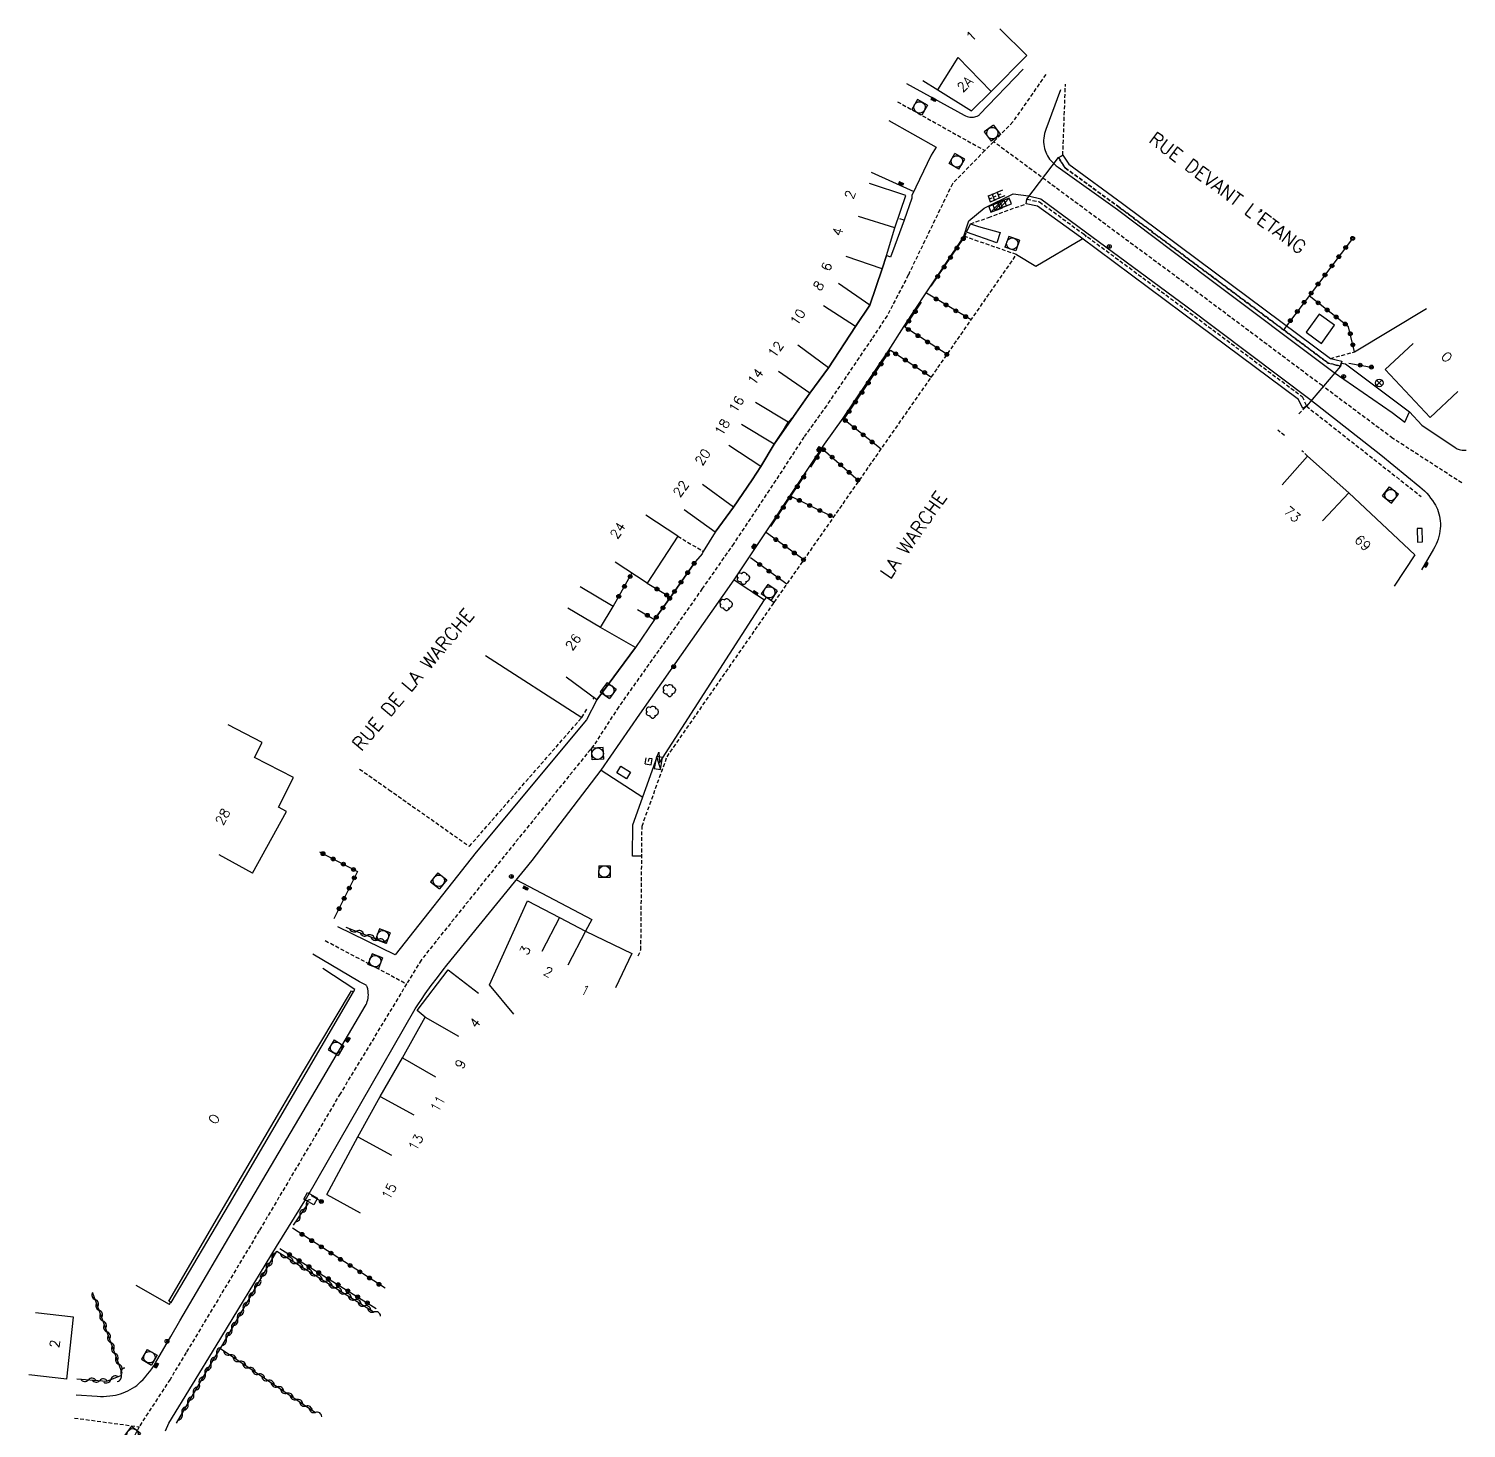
# Model space of a CAD drawing. Header units: millimetres. Extents: x 267012 to 268000, y 125000 to 125988.
# Drawn here: x 267511.7 to 267699.9, y 125324.3 to 125507.5 of the extents above; entities that cross this region are included whole.
import ezdxf
from ezdxf.enums import TextEntityAlignment as Align

# ---------------------------------------------------------------- set-up
doc = ezdxf.new("R2010")
doc.units = ezdxf.units.MM
doc.linetypes.add('DASHED', pattern=[0.75, 0.5, -0.25])
doc.layers.get('0').update_dxf_attribs({"linetype": 'CONTINUOUS'})
for name, color, linetype in [('W0001', 6, 'DASHED'), ('W0006', 2, 'CONTINUOUS'), ('W0008', 7, 'CONTINUOUS'), ('W0014', 7, 'CONTINUOUS'), ('W0100', 7, 'CONTINUOUS'), ('W0101', 7, 'CONTINUOUS'), ('w0103', 1, 'CONTINUOUS'), ('W0105', 7, 'CONTINUOUS'), ('W0112', 1, 'DASHED'), ('W0120', 7, 'CONTINUOUS'), ('W0211', 2, 'CONTINUOUS'), ('W0300', 7, 'CONTINUOUS'), ('W0310', 3, 'CONTINUOUS'), ('W0322', 7, 'CONTINUOUS'), ('W0323', 7, 'CONTINUOUS'), ('W0400', 7, 'CONTINUOUS'), ('W0420', 7, 'CONTINUOUS'), ('W0421', 7, 'CONTINUOUS'), ('W0430', 7, 'CONTINUOUS'), ('W0431', 7, 'CONTINUOUS'), ('W0432', 7, 'CONTINUOUS'), ('W0469', 7, 'CONTINUOUS'), ('W0510', 5, 'CONTINUOUS'), ('w0856', 7, 'CONTINUOUS'), ('W0986', 4, 'CONTINUOUS'), ('W0989', 7, 'CONTINUOUS'), ('W0991', 7, 'CONTINUOUS'), ('W1102', 7, 'CONTINUOUS'), ('w1336', 3, 'CONTINUOUS'), ('W1337', 1, 'CONTINUOUS'), ('W1338', 7, 'CONTINUOUS'), ('W1471', 7, 'CONTINUOUS')]:
    doc.layers.add(name, color=color, linetype=linetype)
doc.styles.get("Standard").update_dxf_attribs({"font": 'romans.shx', "width": 0.85})

# ---------------------------------------------------------------- blocks, each defined once
blk = doc.blocks.new('T856')
for p, q in [((-0.125, 0), (0.125, 0)), ((0, 0.125), (0, -0.125))]:
    blk.add_line(p, q)
blk.add_ellipse((0, 0), major_axis=(-0.177, 0.177), ratio=1, start_param=3.9269908, end_param=10.2101761)
blk = doc.blocks.new('T400')
for p, q in [((-0.15, 0.3), (0.15, 0.3)), ((-0.15, -0.25), (-0.15, 0.3)), ((-0.15, 0.15), (0.15, 0.15)), ((-0.15, 0), (0.15, 0)), ((0.15, 0.3), (0.15, -0.25)), ((-0.15, -0.15), (0.15, -0.15)), ((-0.15, -0.25), (-0.15, -0.3)), ((-0.15, -0.3), (0.15, -0.3)), ((0.15, -0.3), (0.15, -0.25))]:
    blk.add_line(p, q)
blk = doc.blocks.new('T420')
for p, q in [((0.75, 0.75), (-0.75, 0.75)), ((-0.75, 0.75), (-0.75, -0.75)), ((0.75, 0.75), (0.75, -0.75)), ((0.75, -0.75), (-0.75, -0.75))]:
    blk.add_line(p, q)
blk.add_ellipse((0, 0), major_axis=(-0.53, 0.53), ratio=1, start_param=3.926991, end_param=10.210176)
blk = doc.blocks.new('T1471')
at = {"color": 0, "linetype": 'Continuous', "flags": 128}
blk.add_lwpolyline([(-0.75, -0.5), (-0.75, 0.5), (0.75, 0.5), (0.75, -0.5), (-0.75, -0.5)], dxfattribs=at)
blk = doc.blocks.new('t432')
at = {"flags": 128}
for points in [[(-0.4, 2.1), (-0.4, 1.3)], [(-0.39, 2.1), (0.41, 2.1)], [(0.8, 0.8), (-0.8, 0.8)], [(-0.8, 0.8), (-0.8, 0)], [(0.8, 0.8), (-0.8, 0)], [(-0.8, 0), (0.8, 0)], [(-0.4, 1.3), (0.4, 1.3)], [(0, 1.7), (0.4, 1.7)], [(0.4, 1.3), (0.4, 1.7)], [(0.8, 0), (0.8, 0.8)]]:
    blk.add_lwpolyline(points, dxfattribs=at)
blk = doc.blocks.new('T300')
for p, q in [((-0.8, 0.51), (-0.86, 0.34)), ((-0.86, 0.34), (-0.86, 0.17)), ((-0.86, 0.17), (-0.74, 0.06)), ((-0.69, 0.63), (-0.8, 0.51)), ((-0.8, -0.06), (-0.74, 0.06)), ((-0.74, 0.06), (-0.69, 0.11)), ((-0.57, 0.69), (-0.69, 0.63)), ((-0.46, 0.69), (-0.57, 0.69)), ((-0.29, 0.63), (-0.46, 0.69)), ((-0.29, 0.63), (-0.17, 0.74)), ((-0.23, 0.57), (-0.29, 0.63)), ((-0.17, 0.74), (-0.06, 0.8)), ((-0.06, 0.8), (0.06, 0.8)), ((0.06, 0.8), (0.23, 0.74)), ((0.23, 0.74), (0.34, 0.63)), ((0.34, 0.63), (0.4, 0.51)), ((0.46, 0.46), (0.34, 0.46)), ((0.4, 0.51), (0.4, 0.46)), ((0.57, 0.4), (0.46, 0.46)), ((0.57, 0.4), (0.69, 0.29)), ((0.69, 0.29), (0.74, 0.17)), ((0.74, 0.06), (0.69, -0.17)), ((0.74, 0.17), (0.74, 0.06)), ((-0.8, -0.17), (-0.8, -0.06)), ((-0.8, -0.23), (-0.8, -0.17)), ((-0.74, -0.34), (-0.8, -0.23)), ((-0.69, -0.4), (-0.74, -0.34)), ((-0.51, -0.46), (-0.69, -0.4)), ((-0.4, -0.46), (-0.51, -0.46)), ((-0.4, -0.46), (-0.34, -0.46)), ((-0.34, -0.46), (-0.34, -0.4)), ((-0.34, -0.51), (-0.34, -0.46)), ((-0.29, -0.63), (-0.34, -0.51)), ((-0.17, -0.74), (-0.29, -0.63)), ((-0.06, -0.8), (-0.17, -0.74)), ((0.06, -0.8), (-0.06, -0.8)), ((0.17, -0.74), (0.06, -0.8)), ((0.23, -0.69), (0.17, -0.74)), ((0.29, -0.46), (0.23, -0.46)), ((0.29, -0.63), (0.23, -0.69)), ((0.46, -0.4), (0.29, -0.46)), ((0.34, -0.51), (0.29, -0.63)), ((0.34, -0.51), (0.34, -0.46)), ((0.57, -0.34), (0.46, -0.4)), ((0.63, -0.29), (0.57, -0.34)), ((0.69, -0.17), (0.63, -0.29))]:
    blk.add_line(p, q)
blk = doc.blocks.new('t430')
at = {"flags": 128}
for points in [[(-0.4, 2.1), (0.4, 2.1)], [(-0.4, 2.1), (-0.4, 1.3)], [(0.8, 0.8), (-0.8, 0.8)], [(-0.8, 0.8), (-0.8, 0)], [(0.8, 0.8), (-0.8, 0)], [(-0.8, 0), (0.8, 0)], [(-0.4, 1.7), (0, 1.7)], [(-0.4, 1.3), (0.4, 1.3)], [(0.8, 0), (0.8, 0.8)]]:
    blk.add_lwpolyline(points, dxfattribs=at)
blk = doc.blocks.new('T469')
at = {"color": 0, "linetype": 'Continuous', "flags": 128}
for points in [[(-0.35, 0.35), (0.35, -0.35)], [(-0.35, -0.35), (0.35, 0.35)]]:
    blk.add_lwpolyline(points, dxfattribs=at)
at = {"color": 0, "linetype": 'Continuous'}
blk.add_circle((0, 0), 0.5, dxfattribs=at)
blk = doc.blocks.new('t310o')
at = {"color": 0, "linetype": 'Continuous'}
for centre, start, end in [((-0.5, 0.38), 216.8699, 323.1304), ((0.5, -0.37), 36.8699, 143.1303)]:
    blk.add_arc(centre, 0.625, start, end, dxfattribs=at)
blk = doc.blocks.new('t322o')
at = {"color": 0, "linetype": 'Continuous'}
for radius in [0.25, 0.15]:
    blk.add_circle((0, 0), radius, dxfattribs=at)
blk = doc.blocks.new('t323o')
at = {"color": 0, "linetype": 'Continuous'}
for radius in [0.25, 0.15]:
    blk.add_circle((0, 0), radius, dxfattribs=at)

msp = doc.modelspace()

# ---------------------------------------------------------------- linework, layer by layer
at = {"layer": 'W0001'}
for points in [[(267644.84, 125501.48), (267640.51, 125495.27), (267638, 125492.69), (267636.87, 125491.53), (267632.61, 125487.17), (267626.84, 125475.24), (267624.06, 125469.91), (267622.07, 125466.9), (267616.12, 125458.13), (267613.16, 125454.02), (267609.89, 125448.98), (267603.97, 125440.08), (267599.85, 125434.18), (267596.77, 125429.78), (267588.89, 125418.68), (267585.67, 125413.7), (267573.91, 125399.14), (267563.03, 125385.55), (267561.14, 125382.44), (267552.44, 125368.06), (267541.84, 125350.13), (267532.27, 125334.16), (267530.16, 125330.66), (267526.1, 125324.46), (267521.85, 125315.77)], [(267625.44, 125497.92), (267636.87, 125491.53)], [(267699.32, 125448.01), (267690.28, 125453.85), (267681.02, 125460.75), (267664.75, 125472.92), (267638, 125492.69)], [(267550.49, 125388.1), (267561.14, 125382.44)], [(267517.63, 125325.6), (267526.1, 125324.46)]]:
    msp.add_lwpolyline(points, dxfattribs=at)
at = {"layer": 'W0006'}
for points in [[(267621.98, 125488.71), (267627.56, 125486.16)], [(267604.02, 125435.32), (267608.02, 125432.69)], [(267586.62, 125410.4), (267592.06, 125406.87)]]:
    msp.add_lwpolyline(points, dxfattribs=at)
at = {"layer": 'W0008'}
for points in [[(267626.6, 125500.31), (267634.16, 125496.16), (267634.34, 125496.07), (267634.53, 125496), (267634.72, 125495.94), (267634.89, 125495.91), (267635.05, 125495.89), (267635.22, 125495.89), (267635.37, 125495.91), (267635.53, 125495.93), (267635.69, 125495.97), (267635.84, 125496.02), (267635.94, 125496.06), (267636.02, 125496.11), (267636.11, 125496.17), (267636.18, 125496.24), (267641.87, 125502.18)], [(267646.77, 125499.48), (267646.77, 125499.48), (267644.85, 125494.29), (267644.75, 125494.02), (267644.68, 125493.74), (267644.62, 125493.45), (267644.58, 125493.17), (267644.56, 125492.88), (267644.56, 125492.61), (267644.58, 125492.34), (267644.62, 125492.07), (267644.67, 125491.81), (267644.74, 125491.55), (267644.83, 125491.31), (267644.93, 125491.08), (267645.05, 125490.85), (267645.19, 125490.63), (267645.34, 125490.42), (267645.54, 125490.18), (267645.75, 125489.95), (267645.97, 125489.74), (267646.21, 125489.53), (267646.46, 125489.35), (267654.21, 125483.81), (267666.15, 125474.8), (267682.61, 125462.49), (267690.19, 125457.25), (267691.85, 125455.99), (267692.46, 125457.31), (267694.07, 125455.58), (267698.43, 125452.64), (267698.56, 125452.56), (267698.7, 125452.49), (267698.84, 125452.43), (267698.99, 125452.39), (267699.17, 125452.35), (267699.35, 125452.32), (267699.54, 125452.31), (267699.72, 125452.31), (267699.9, 125452.32)], [(267624.28, 125495.45), (267630.47, 125491.99), (267629.85, 125490.92), (267627.32, 125485.65), (267627.31, 125485.28), (267626.29, 125482.41), (267625.06, 125479.11), (267624.5, 125477.58), (267623.97, 125477.78), (267623.43, 125476.06), (267621.82, 125471.27), (267619.91, 125468.49), (267616.37, 125463.07), (267613.93, 125459.76), (267611.8, 125456.7), (267609.28, 125453.07), (267607.52, 125450.16), (267606.4, 125448.44), (267603.93, 125444.85), (267601.54, 125441.55), (267599.97, 125439.05), (267599.84, 125438.73), (267598.97, 125437.73), (267595.68, 125433.04), (267593.61, 125430.13), (267591.1, 125426.45), (267586.07, 125419.62), (267586.07, 125419.62), (267584.71, 125417.01), (267570.24, 125399.68), (267559.64, 125386.24), (267552.13, 125389.9)], [(267529.56, 125323.92), (267529.99, 125324.92), (267536.2, 125335.04), (267544.08, 125348.07), (267548.04, 125354.38), (267562.27, 125379.18), (267562.61, 125379.69), (267563.08, 125380.41), (267563.58, 125381.12), (267564.37, 125382.21), (267565.18, 125383.29), (267565.93, 125384.26), (267566.41, 125384.87), (267577.58, 125398.6), (267586.62, 125410.4), (267591.7, 125417.73), (267604.02, 125435.32), (267615.85, 125453.11), (267618.3, 125456.51), (267624.23, 125465.31), (267626.3, 125468.54), (267629.18, 125472.9), (267634.06, 125480.21), (267634.75, 125482.34), (267636.75, 125484), (267640.57, 125485.85), (267642.58, 125485.62), (267644.19, 125485.21), (267650.06, 125480.89), (267663.34, 125471.05), (267679.43, 125459), (267688.71, 125451.71), (267693.83, 125447.5), (267694.14, 125447.24), (267694.43, 125446.96), (267694.72, 125446.66), (267694.99, 125446.36), (267695.24, 125446.04), (267695.49, 125445.72), (267695.71, 125445.38), (267695.87, 125445.11), (267696.01, 125444.84), (267696.14, 125444.56), (267696.24, 125444.27), (267696.33, 125443.98), (267696.4, 125443.68), (267696.46, 125443.38), (267696.5, 125443.05), (267696.52, 125442.71), (267696.52, 125442.37), (267696.5, 125442.03), (267696.46, 125441.7), (267696.4, 125441.37), (267696.32, 125441.01), (267696.21, 125440.66), (267696.09, 125440.32), (267695.95, 125439.98), (267695.79, 125439.65), (267695.61, 125439.33), (267694.04, 125436.64)], [(267517.88, 125328.62), (267520.63, 125328.45), (267521.04, 125328.44), (267521.45, 125328.44), (267521.86, 125328.46), (267522.27, 125328.5), (267522.68, 125328.55), (267523.02, 125328.61), (267523.36, 125328.69), (267523.69, 125328.78), (267524.02, 125328.89), (267524.34, 125329.02), (267524.65, 125329.16), (267524.95, 125329.32), (267525.24, 125329.49), (267525.53, 125329.68), (267525.8, 125329.88), (267526.06, 125330.1), (267526.31, 125330.33), (267526.63, 125330.65), (267526.93, 125330.98), (267527.22, 125331.33), (267527.5, 125331.69), (267527.77, 125332.05), (267528.02, 125332.43), (267528.25, 125332.82), (267530.26, 125336.29), (267531.45, 125338.33), (267539.61, 125352.19), (267549.72, 125369.35), (267555.72, 125379.52), (267555.83, 125379.72), (267555.92, 125379.92), (267555.99, 125380.12), (267556.05, 125380.34), (267556.09, 125380.55), (267556.12, 125380.76), (267556.13, 125380.98), (267556.12, 125381.2), (267556.09, 125381.49), (267556.04, 125381.78), (267555.97, 125382.07), (267555.94, 125382.14), (267555.89, 125382.2), (267555.83, 125382.25), (267554.97, 125382.72), (267548.84, 125386.31)]]:
    msp.add_lwpolyline(points, dxfattribs=at)
at = {"layer": 'W0014'}
for points in [[(267626.29, 125482.41), (267625.73, 125482.57), (267625.73, 125482.57)], [(267683.55, 125463.69), (267684.1, 125463.59), (267692.46, 125457.31)], [(267591.94, 125399.16), (267590.73, 125399.15), (267590.77, 125403.26), (267594.18, 125412.75), (267594.27, 125411.38), (267608.02, 125432.69), (267608.3, 125433.06), (267609.29, 125432.38)], [(267575.52, 125396.07), (267585.39, 125390.88), (267584.58, 125389.33)], [(267530.24, 125340.75), (267530.32, 125340.74), (267537.94, 125353.65), (267548, 125370.78), (267554.18, 125381.4)]]:
    msp.add_lwpolyline(points, dxfattribs=at)
at = {"layer": 'W0100'}
for points in [[(267642.37, 125503.95), (267638.82, 125507.47)], [(267628.75, 125500.68), (267630.7, 125499.46), (267635.12, 125496.74), (267637.69, 125499.24), (267642.37, 125503.95)], [(267601.54, 125441.55), (267603.93, 125444.85), (267606.4, 125448.44), (267607.52, 125450.16), (267609.28, 125453.07), (267610.48, 125454.94), (267611.1, 125455.97), (267611.8, 125456.7), (267613.93, 125459.76), (267616.37, 125463.07), (267619.91, 125468.49), (267621.82, 125471.27), (267623.43, 125476.06), (267623.97, 125477.78), (267625.09, 125481.39), (267626.5, 125485.64)], [(267626.5, 125485.64), (267621.75, 125487.21)], [(267689.29, 125462.86), (267692.95, 125466.27)], [(267689.29, 125462.86), (267695.17, 125456.56)], [(267695.17, 125456.56), (267698.82, 125459.97)], [(267679.12, 125451.51), (267675.8, 125447.77)], [(267693.16, 125438.6), (267684.51, 125446.72), (267679.12, 125451.51)], [(267601.54, 125441.55), (267597.49, 125444.49)], [(267596.65, 125441.05), (267592.47, 125443.78)], [(267596.65, 125441.05), (267592.64, 125434.9)], [(267693.16, 125438.6), (267690.46, 125434.49)], [(267592.64, 125434.9), (267588.45, 125437.63)], [(267591.1, 125426.45), (267586.55, 125429.11)], [(267586.07, 125419.62), (267591.1, 125426.45)], [(267586.07, 125419.62), (267582.04, 125422.59)], [(267575.2, 125378.47), (267572.01, 125382.32), (267576.95, 125393.31), (267581.17, 125391.11), (267584.58, 125389.33), (267590.65, 125386.41)], [(267590.65, 125386.41), (267588.48, 125381.91)], [(267554.37, 125381.69), (267550.18, 125384.43)], [(267550.67, 125354.85), (267554.75, 125362.4), (267557.69, 125367.71), (267560.6, 125372.76), (267563.59, 125378.06), (267562.5, 125378.94), (267566.58, 125384.26)], [(267566.58, 125384.26), (267570.55, 125381.22)], [(267530.01, 125340.88), (267537.59, 125353.9), (267547.64, 125370.99), (267553.92, 125381.52), (267554.18, 125381.4), (267554.37, 125381.69)], [(267550.67, 125354.85), (267555.07, 125352.47)], [(267530.07, 125340.46), (267525.74, 125342.96)], [(267530.24, 125340.75), (267530.01, 125340.88)], [(267530.07, 125340.46), (267530.24, 125340.75)]]:
    msp.add_lwpolyline(points, dxfattribs=at)
at = {"layer": 'W0101'}
for points in [[(267542.22, 125414.03), (267537.78, 125416.33)], [(267541.21, 125412.09), (267542.22, 125414.03)], [(267546.34, 125409.44), (267541.21, 125412.09)], [(267544.35, 125405.58), (267546.34, 125409.44)], [(267540.97, 125396.91), (267545.41, 125405)], [(267545.41, 125405), (267544.35, 125405.58)], [(267540.97, 125396.91), (267536.59, 125399.31)], [(267517.52, 125338.82), (267512.55, 125339.37)], [(267516.63, 125330.7), (267517.52, 125338.82)], [(267516.63, 125330.7), (267511.66, 125331.24)]]:
    msp.add_lwpolyline(points, dxfattribs=at)
at = {"layer": 'w0103'}
for points in [[(267588.18, 125431.86), (267583.88, 125434.42)], [(267586.55, 125429.11), (267588.18, 125431.86)]]:
    msp.add_lwpolyline(points, dxfattribs=at)
at = {"layer": 'W0105'}
for points in [[(267634.45, 125480.85), (267634.99, 125481.93), (267636.05, 125481.58), (267638.86, 125480.8), (267638.41, 125479.45)], [(267638.41, 125479.45), (267634.45, 125480.85)]]:
    msp.add_lwpolyline(points, dxfattribs=at)
at = {"layer": 'W0112'}
for points in [[(267646.49, 125490.61), (267647.38, 125489.26), (267654.49, 125484.08), (267666.66, 125475), (267681.82, 125463.71), (267683.45, 125463.29), (267681.82, 125463.71), (267666.66, 125475), (267654.49, 125484.08), (267647.38, 125489.26), (267646.49, 125490.61), (267647.07, 125490.93), (267647.42, 125500.21)], [(267634.99, 125481.93), (267637.34, 125482.77), (267642.28, 125484.57), (267642.38, 125485.16), (267644.02, 125484.82), (267649.72, 125480.66), (267663.12, 125470.74), (267678.41, 125459.33), (267678.97, 125458.07), (267693.98, 125446.26)], [(267591.46, 125386.11), (267591.82, 125386.9), (267591.97, 125403.09), (267595.24, 125412.17), (267609.29, 125432.38), (267630.72, 125463.11), (267641, 125477.91), (267634.23, 125480.27), (267634.45, 125480.85)], [(267682.13, 125464.31), (267685.27, 125465.18)], [(267683.45, 125463.29), (267683.61, 125463.94)], [(267677.97, 125457.04), (267678.91, 125458.03)], [(267676.12, 125454.22), (267675.23, 125454.91)], [(267679.12, 125451.51), (267678.38, 125452.22)], [(267596.65, 125441.05), (267599.97, 125439.05)], [(267585.55, 125419.69), (267585.7, 125419.89)], [(267554.98, 125410.56), (267558.82, 125407.86), (267569.36, 125400.45), (267584.09, 125417.32), (267584.77, 125418.4)]]:
    msp.add_lwpolyline(points, dxfattribs=at)
at = {"layer": 'W0120'}
msp.add_lwpolyline([(267642.28, 125484.57), (267642.38, 125485.16), (267646.49, 125490.61), (267647.07, 125490.93), (267647.87, 125489.73), (267654.88, 125484.61), (267667.06, 125475.54), (267682.11, 125464.32), (267683.61, 125463.94), (267683.45, 125463.29), (267678.97, 125458.07), (267678.49, 125457.74), (267677.92, 125458.94), (267662.76, 125470.26), (267649.37, 125480.17), (267643.77, 125484.26)], close=True, dxfattribs=at)
at = {"layer": 'W0211'}
msp.add_lwpolyline([(267650.06, 125480.26), (267650.17, 125480.33)], dxfattribs=at)
at = {"layer": 'W0310'}
for points in [[(267553.19, 125389.86), (267558.54, 125387.76)], [(267546.34, 125350.86), (267548.27, 125353.74)], [(267536.75, 125334.69), (267544.16, 125347.44)], [(267517.96, 125330.71), (267521.87, 125330.44), (267523.7, 125331.17), (267523.88, 125331.48), (267520.06, 125341.96)], [(267530.99, 125324.92), (267535.85, 125333.28), (267536.75, 125334.69)]]:
    msp.add_lwpolyline(points, dxfattribs=at)
at = {"layer": 'W0322'}
for points in [[(267629.85, 125473.79), (267634.14, 125480.13)], [(267685.27, 125465.18), (267684.5, 125468.46), (267679.33, 125472.51)], [(267623.28, 125452.44), (267618.39, 125456.34), (267624.49, 125465.38), (267629.86, 125461.88)], [(267684.53, 125463.68), (267687.69, 125463.14)], [(267614.06, 125450.1), (267615.62, 125452.48), (267620.37, 125448.27)], [(267611.46, 125446.28), (267613.48, 125449.26)], [(267608.82, 125442.32), (267611.46, 125446.28), (267617.05, 125443.52)], [(267613.16, 125437.93), (267608.27, 125441.48)], [(267592.64, 125434.9), (267595.68, 125433.04), (267598.97, 125437.73)], [(267610.95, 125434.76), (267606.16, 125438.22)], [(267588.18, 125431.86), (267590.65, 125436.2)], [(267591.38, 125431.46), (267593.61, 125430.13), (267595.68, 125433.04)], [(267550.2, 125353.82), (267548.67, 125354.69)]]:
    msp.add_lwpolyline(points, dxfattribs=at)
at = {"layer": 'W0323'}
for points in [[(267635.06, 125469.35), (267629.21, 125472.87)], [(267631.91, 125464.82), (267626.38, 125468.4), (267628.58, 125471.68)], [(267549.71, 125399.73), (267554.7, 125397.15), (267551.63, 125390.94)]]:
    msp.add_lwpolyline(points, dxfattribs=at)
at = {"layer": 'W0421'}
msp.add_lwpolyline([(267694.14, 125442.05), (267693.47, 125442.03), (267693.5, 125440.28), (267694.17, 125440.3)], close=True, dxfattribs=at)
at = {"layer": 'W0431'}
msp.add_lwpolyline([(267680.94, 125466.29), (267682.67, 125468.67), (267680.65, 125470.12), (267678.92, 125467.75)], close=True, dxfattribs=at)
at = {"layer": 'W0510'}
msp.add_lwpolyline([(267641, 125477.91), (267643.54, 125476.38), (267649.61, 125479.99)], dxfattribs=at)
at = {"layer": 'W1102'}
for points in [[(267630.7, 125499.46), (267633.35, 125503.7)], [(267637.69, 125499.24), (267633.35, 125503.7)], [(267625.09, 125481.39), (267620.32, 125482.88)], [(267623.43, 125476.06), (267618.69, 125477.66)], [(267621.82, 125471.27), (267617.7, 125474.11)], [(267619.91, 125468.49), (267615.72, 125471.22)], [(267616.37, 125463.07), (267612.35, 125466.04)], [(267613.93, 125459.76), (267609.83, 125462.62)], [(267611.1, 125455.97), (267606.82, 125458.56)], [(267609.28, 125453.07), (267605, 125455.65)], [(267607.52, 125450.16), (267603.34, 125452.9)], [(267603.93, 125444.85), (267599.89, 125447.79)], [(267684.51, 125446.72), (267681.08, 125443.07)], [(267586.55, 125429.11), (267582.23, 125431.64)], [(267581.17, 125391.11), (267578.86, 125386.68)], [(267584.58, 125389.33), (267582.27, 125384.9)], [(267563.59, 125378.06), (267567.95, 125375.6)], [(267560.6, 125372.76), (267564.93, 125370.27)], [(267557.69, 125367.71), (267562.07, 125365.29)], [(267554.75, 125362.4), (267559.15, 125360.03)]]:
    msp.add_lwpolyline(points, dxfattribs=at)
at = {"layer": 'w1336'}
for points in [[(267544.16, 125347.44), (267556.88, 125339.48)], [(267536.75, 125334.69), (267549.2, 125326.33)]]:
    msp.add_lwpolyline(points, dxfattribs=at)
at = {"layer": 'W1337'}
for points in [[(267685.27, 125465.18), (267694.7, 125470.84)], [(267571.46, 125425.42), (267584.09, 125417.32)]]:
    msp.add_lwpolyline(points, dxfattribs=at)
at = {"layer": 'W1338'}
for points in [[(267685.02, 125480.03), (267675.97, 125468.07)], [(267558.35, 125342.58), (267546.2, 125350.45)], [(267544.52, 125347.79), (267557.17, 125339.96)]]:
    msp.add_lwpolyline(points, dxfattribs=at)

# ---------------------------------------------------------------- block references
at = {"layer": 'W0300'}
for p in [(267605.28, 125435.52), (267603.03, 125432.08), (267595.59, 125420.83), (267593.36, 125417.99)]:
    msp.add_blockref('T300', p, dxfattribs=at)
at = {"layer": 'W0310'}
for p, rotation in [((267554.59, 125389.32), 338.5132989764298), ((267555.99, 125388.77), 338.5132989764298), ((267557.38, 125388.22), 338.5132989764298), ((267548.01, 125353.35), 56.08977725913368), ((267547.17, 125352.11), 56.08977725913368), ((267543.53, 125346.36), 59.81331310989702), ((267542.03, 125343.76), 59.81331310989702), ((267542.78, 125345.06), 59.81331310989702), ((267541.27, 125342.47), 59.81331310989702), ((267520.36, 125341.11), 110.0296952023592), ((267520.88, 125339.71), 110.0296952023592), ((267539.76, 125339.87), 59.81331310989702), ((267540.52, 125341.17), 59.81331310989702), ((267521.39, 125338.3), 110.0296952023592), ((267539.01, 125338.58), 59.81331310989702), ((267521.91, 125336.89), 110.0296952023592), ((267537.5, 125335.98), 59.81331310989702), ((267538.25, 125337.28), 59.81331310989702), ((267522.42, 125335.48), 110.0296952023592), ((267522.93, 125334.07), 110.0296952023592), ((267536.29, 125333.98), 57.49448277946978), ((267523.45, 125332.66), 110.0296952023592), ((267535.51, 125332.7), 59.83557447328588), ((267522.41, 125330.65), 21.94202500973325), ((267523.75, 125331.27), 60.31987988763681), ((267534.76, 125331.4), 59.83557447328588), ((267519.46, 125330.6), 356.0518092277746), ((267520.95, 125330.5), 356.0518092277746), ((267533.25, 125328.81), 59.83557447328588), ((267534, 125330.11), 59.83557447328588), ((267532.5, 125327.51), 59.83557447328588), ((267531.74, 125326.21), 59.83557447328588)]:
    msp.add_blockref('t310o', p, dxfattribs=dict(at, rotation=rotation))
at = {"layer": 'W0322'}
for p, rotation in [((267634.05, 125480), 55.90839569471679), ((267633.21, 125478.76), 55.90839569471679), ((267631.53, 125476.28), 55.90839569471679), ((267632.37, 125477.52), 55.90839569471679), ((267630.69, 125475.04), 55.90839569471679), ((267680.51, 125471.59), 141.9220078257685), ((267681.69, 125470.66), 141.9220078257685), ((267682.87, 125469.74), 141.9220078257685), ((267684.06, 125468.81), 141.9220078257685), ((267684.71, 125467.55), 103.2002493314302), ((267624.12, 125464.83), 55.9968671056699), ((267625.19, 125464.92), 326.9531319160014), ((267685.05, 125466.09), 103.2002493314302), ((267623.28, 125463.59), 55.9968671056699), ((267626.45, 125464.1), 326.9531319160014), ((267627.71, 125463.28), 326.9531319160014), ((267686.01, 125463.43), 350.2842952062517), ((267687.48, 125463.18), 350.2842952062517), ((267621.6, 125461.1), 55.9968671056699), ((267622.44, 125462.35), 55.9968671056699), ((267628.97, 125462.47), 326.9531319160014), ((267620.77, 125459.86), 55.9968671056699), ((267619.09, 125457.37), 55.9968671056699), ((267619.93, 125458.62), 55.9968671056699), ((267618.59, 125456.18), 141.3613693846675), ((267619.76, 125455.25), 141.3613693846675), ((267620.93, 125454.31), 141.3613693846675), ((267622.1, 125453.37), 141.3613693846675), ((267614.88, 125451.35), 56.70229092574316), ((267615.73, 125452.38), 318.4709092791427), ((267616.86, 125451.38), 318.4709092791427), ((267617.98, 125450.39), 318.4709092791427), ((267613.14, 125448.77), 55.93758302284716), ((267619.1, 125449.4), 318.4709092791427), ((267620.23, 125448.4), 318.4709092791427), ((267611.32, 125446.06), 56.24713352763819), ((267612.3, 125447.52), 55.93758302284716), ((267612.57, 125445.73), 333.6719997225426), ((267610.48, 125444.81), 56.24713352763819), ((267613.92, 125445.07), 333.6719997225426), ((267615.26, 125444.4), 333.6719997225426), ((267609.65, 125443.57), 56.24713352763819), ((267616.6, 125443.74), 333.6719997225426), ((267609.48, 125440.6), 143.9489951404937), ((267610.69, 125439.72), 143.9489951404937), ((267611.91, 125438.84), 143.9489951404937), ((267597.94, 125436.26), 54.99214491978598), ((267598.8, 125437.49), 54.99214491978598), ((267607.37, 125437.34), 144.1795646997473), ((267608.59, 125436.46), 144.1795646997473), ((267613.12, 125437.95), 143.9489951404937), ((267589.67, 125434.47), 60.31358061337829), ((267590.41, 125435.77), 60.31358061337829), ((267597.08, 125435.03), 54.99214491978598), ((267609.8, 125435.59), 144.1795646997473), ((267588.92, 125433.16), 60.31358061337829), ((267593.92, 125434.12), 328.5788582781938), ((267595.2, 125433.34), 328.5788582781938), ((267595.58, 125432.9), 54.60373884159795), ((267596.22, 125433.8), 54.99214491978598), ((267592.67, 125430.69), 329.0199297734706), ((267594.71, 125431.67), 54.60373884159795), ((267593.85, 125430.45), 54.60373884159795), ((267549.97, 125353.95), 150.3815803115734)]:
    msp.add_blockref('t322o', p, dxfattribs=dict(at, rotation=rotation))
at = {"layer": 'W0323'}
for p, rotation in [((267630.49, 125472.09), 149.0015983551826), ((267627.75, 125470.44), 56.17552433002445), ((267631.78, 125471.32), 149.0015983551826), ((267633.06, 125470.55), 149.0015983551826), ((267626.91, 125469.19), 56.17552433002445), ((267634.35, 125469.78), 149.0015983551826), ((267626.84, 125468.1), 147.1161740831015), ((267628.1, 125467.29), 147.1161740831015), ((267629.36, 125466.47), 147.1161740831015), ((267630.62, 125465.66), 147.1161740831015), ((267631.88, 125464.84), 147.1161740831015), ((267550.19, 125399.48), 332.6459945800356), ((267551.53, 125398.79), 332.6459945800356), ((267552.86, 125398.1), 332.6459945800356), ((267554.19, 125397.41), 332.6459945800356), ((267553.63, 125394.97), 243.6877176134217), ((267554.29, 125396.32), 243.6877176134217), ((267552.96, 125393.63), 243.6877176134217), ((267552.3, 125392.28), 243.6877176134217)]:
    msp.add_blockref('t323o', p, dxfattribs=dict(at, rotation=rotation))
at = {"layer": 'W0400'}
for p, rotation in [((267630.14, 125498.22), 241.2779971859038), ((267625.88, 125487.21), 245.3751532646923), ((267615.14, 125452.43), 326.3614964802706), ((267606.63, 125439.73), 326.3614964802706), ((267694.62, 125437.3), 149.5657396074136), ((267606.82, 125433.63), 236.7047673684334), ((267576.7, 125394.96), 242.2519401644209), ((267553.46, 125375.14), 329.4544088525606), ((267528.37, 125332.5), 328.7829348110935)]:
    msp.add_blockref('T400', p, dxfattribs=dict(at, rotation=rotation))
at = {"layer": 'W0420'}
for p, rotation in [((267628.32, 125497.18), 331.2779971859038), ((267637.84, 125493.8), 36.37012207533628), ((267633.2, 125490.11), 239.9440647003922), ((267640.44, 125479.34), 340.5646375024499), ((267689.99, 125446.43), 141.5753167086306), ((267608.63, 125433.69), 325.1634923476154), ((267587.55, 125420.84), 53.60479593427691), ((267586.16, 125412.57), 273.4103563183439), ((267587.04, 125397.15), 89.51534994968078), ((267565.34, 125395.94), 51.74792525213416), ((267558.02, 125388.69), 338.5132989764298), ((267557.03, 125385.41), 338.5132989764298), ((267551.91, 125374.08), 59.45440885256063), ((267527.45, 125333.56), 59.90708545852594), ((267525.26, 125323.47), 53.78969285622168)]:
    msp.add_blockref('T420', p, dxfattribs=dict(at, rotation=rotation))
at = {"layer": 'W0430', "rotation": 20.84297875693049}
for p in [(267638.41, 125483.76), (267638.93, 125483.99), (267639.59, 125484.27)]:
    msp.add_blockref('t430', p, dxfattribs=at)
at = {"layer": 'W0432', "rotation": 80.27765558384765}
msp.add_blockref('t432', (267594.5, 125411.27), dxfattribs=at)
at = {"layer": 'W0469'}
msp.add_blockref('T469', (267688.51, 125461.11), dxfattribs=at)
at = {"layer": 'w0856'}
for p in [(267653.16, 125478.97), (267683.84, 125461.94), (267596.12, 125423.97), (267574.86, 125396.49), (267529.76, 125335.65)]:
    msp.add_blockref('T856', p, dxfattribs=at)
at = {"layer": 'w1336'}
for p, rotation in [((267545.44, 125346.64), 327.942009267941), ((267546.71, 125345.85), 327.942009267941), ((267547.98, 125345.05), 327.942009267941), ((267549.25, 125344.26), 327.942009267941), ((267550.52, 125343.46), 327.942009267941), ((267551.79, 125342.66), 327.942009267941), ((267553.06, 125341.87), 327.942009267941), ((267554.33, 125341.07), 327.942009267941), ((267555.61, 125340.27), 327.942009267941), ((267556.88, 125339.48), 327.942009267941), ((267537.99, 125333.85), 326.125453840895), ((267539.24, 125333.01), 326.125453840895), ((267540.48, 125332.18), 326.125453840895), ((267541.73, 125331.34), 326.125453840895), ((267542.97, 125330.51), 326.125453840895), ((267544.22, 125329.67), 326.125453840895), ((267545.46, 125328.83), 326.125453840895), ((267546.71, 125328), 326.125453840895), ((267547.95, 125327.16), 326.125453840895), ((267549.2, 125326.33), 326.125453840895)]:
    msp.add_blockref('t310o', p, dxfattribs=dict(at, rotation=rotation))
at = {"layer": 'W1338'}
for p, rotation in [((267685.02, 125480.03), 232.8675955236647), ((267684.12, 125478.83), 232.8675955236647), ((267682.31, 125476.44), 232.8675955236647), ((267683.21, 125477.63), 232.8675955236647), ((267680.49, 125474.05), 232.8675955236647), ((267681.4, 125475.24), 232.8675955236647), ((267679.59, 125472.85), 232.8675955236647), ((267677.78, 125470.46), 232.8675955236647), ((267678.68, 125471.66), 232.8675955236647), ((267676.87, 125469.26), 232.8675955236647), ((267547.45, 125349.64), 147.0604984189403), ((267548.71, 125348.82), 147.0604984189403), ((267549.97, 125348.01), 147.0604984189403), ((267545.8, 125347), 328.2394733662615), ((267547.07, 125346.21), 328.2394733662615), ((267551.23, 125347.19), 147.0604984189403), ((267552.49, 125346.37), 147.0604984189403), ((267548.35, 125345.42), 328.2394733662615), ((267549.63, 125344.63), 328.2394733662615), ((267553.75, 125345.56), 147.0604984189403), ((267555.01, 125344.74), 147.0604984189403), ((267550.9, 125343.84), 328.2394733662615), ((267552.18, 125343.05), 328.2394733662615), ((267553.45, 125342.26), 328.2394733662615), ((267556.27, 125343.93), 147.0604984189403), ((267557.52, 125343.11), 147.0604984189403), ((267554.73, 125341.47), 328.2394733662615), ((267556, 125340.68), 328.2394733662615)]:
    msp.add_blockref('t322o', p, dxfattribs=dict(at, rotation=rotation))
at = {"layer": 'W1471'}
for p, rotation in [((267589.56, 125410.11), 148.1252421080339), ((267548.58, 125354.32), 150.3815803115735)]:
    msp.add_blockref('T1471', p, dxfattribs=dict(at, rotation=rotation))

# ---------------------------------------------------------------- texts
at = {"layer": 'W0986'}
msp.add_text('LA WARCHE', height=1.75, rotation=55.1101, dxfattribs=at).set_placement((267623.73, 125435.82), align=Align.MIDDLE_LEFT)
at = {"layer": 'W0989'}
for s, rotation, p in [("RUE DEVANT L'ETANG", 323.3016, (267658.72, 125493.41)), ('RUE DE LA WARCHE', 50.1295, (267554.55, 125413.37))]:
    msp.add_text(s, height=1.75, rotation=rotation, dxfattribs=at).set_placement(p, align=Align.MIDDLE_LEFT)
at = {"layer": 'W0991'}
for s, rotation, p in [('1', 45.1694, (267635.07, 125506.53)), ('2A', 44.1942, (267634.24, 125500.22)), ('2', 70.8659, (267619.2, 125485.76)), ('4', 72.7322, (267617.61, 125480.9)), ('6', 71.3972, (267616.14, 125476.33)), ('8', 55.5039, (267615.09, 125473.84)), ('10', 56.9076, (267612.35, 125469.72)), ('12', 53.5616, (267609.47, 125465.5)), ('O', 312.9933, (267697.35, 125464.49)), ('14', 53.2362, (267606.82, 125461.93)), ('16', 57.8655, (267604.32, 125458.33)), ('18', 58.9313, (267602.47, 125455.33)), ('20', 55.9238, (267599.91, 125451.4)), ('22', 54.0317, (267597.04, 125447.26)), ('73', 318.3797, (267677.13, 125443.91)), ('24', 56.8547, (267588.78, 125441.8)), ('69', 316.7924, (267686.36, 125440.16)), ('26', 53.6048, (267582.95, 125427.19)), ('28', 61.2489, (267537.06, 125404.32)), ('3', 65.7917, (267576.65, 125386.84)), ('2', 332.441, (267579.69, 125383.99)), ('1', 334.3096, (267584.53, 125381.59)), ('4', 52.5591, (267570.1, 125377.34)), ('9', 60.5435, (267568.19, 125371.95)), ('11', 60.047, (267565.22, 125366.76)), ('O', 59.5218, (267535.93, 125364.75)), ('13', 60.991, (267562.35, 125361.68)), ('15', 61.6596, (267558.86, 125355.28)), ('2', 83.7189, (267515.06, 125335.32))]:
    msp.add_text(s, height=1.25, rotation=rotation, dxfattribs=at).set_placement(p, align=Align.MIDDLE_CENTER)

doc.saveas('drawing.dxf')
